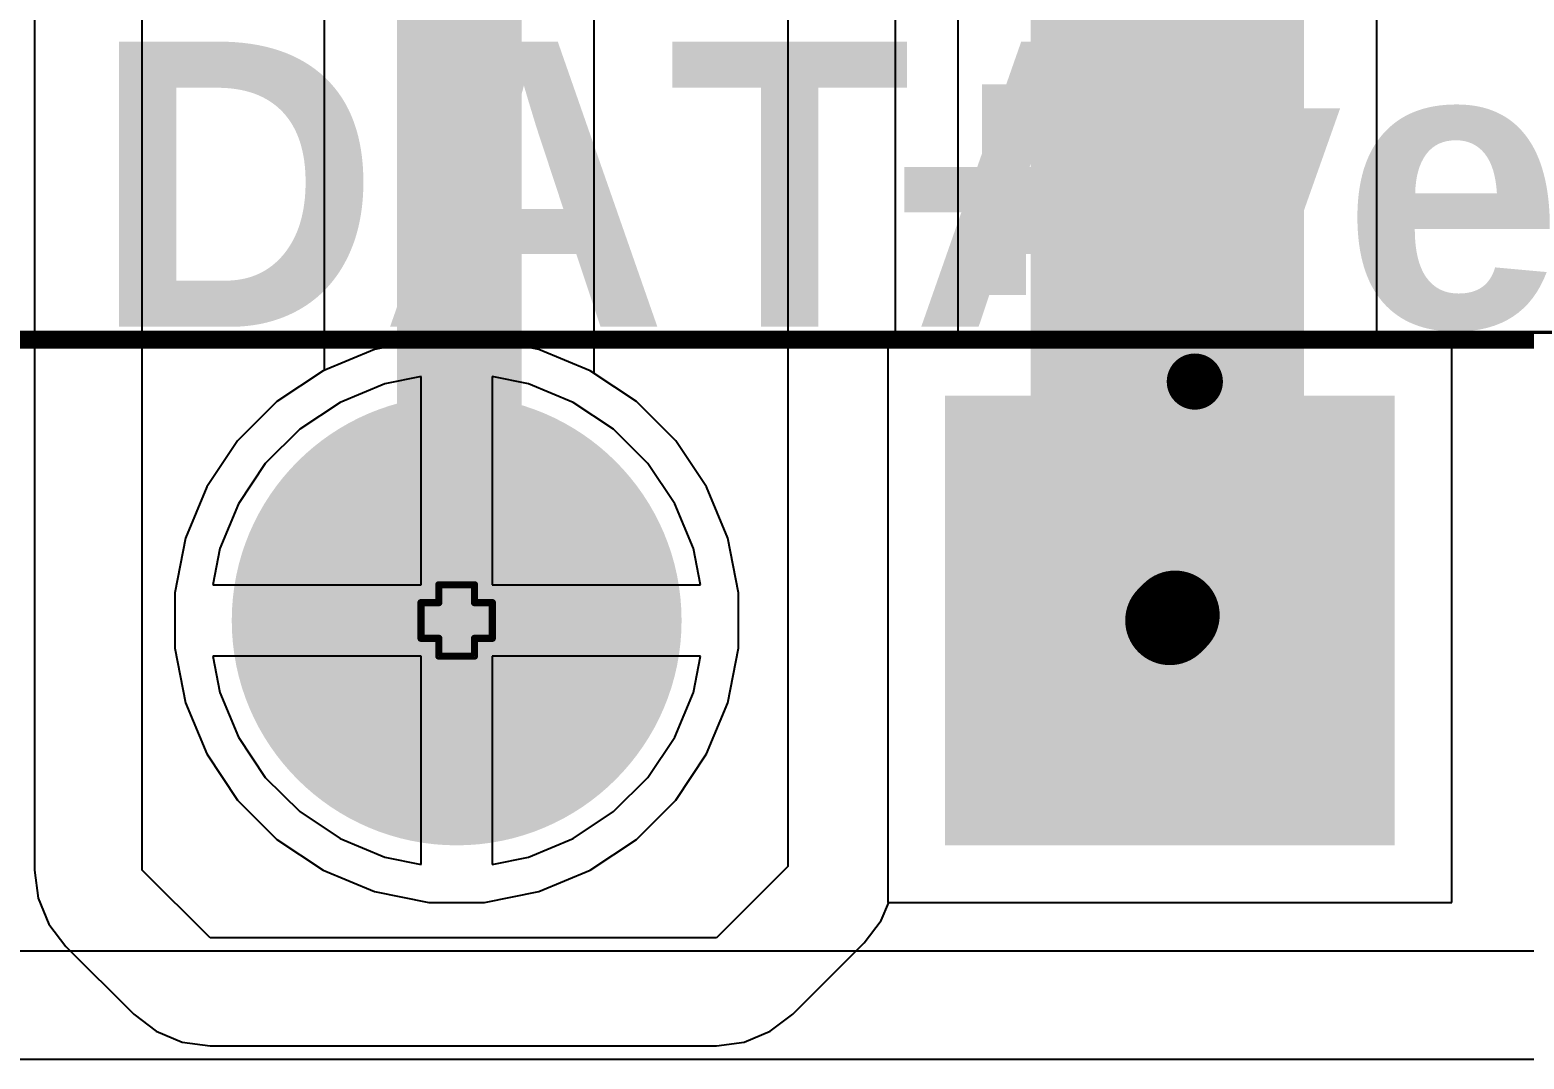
# Model space of a CAD drawing. Header units: inches. Extents: x -3 to 5437, y -3 to 5435.
# Drawn here: x 119.14 to 129.78, y 6.1 to 13.43 of the extents above; entities that cross this region are included whole.
import ezdxf

# ---------------------------------------------------------------- set-up
doc = ezdxf.new("R2010")
doc.units = ezdxf.units.IN
for name, color, linetype in [('Bottom Layer', 5, 'Continuous'), ('Bottom Solder', 6, 'Continuous'), ('Drill Drawing', 1, 'Continuous'), ('GND', 16, 'Continuous'), ('Multi-Layer', 9, 'Continuous'), ('Pad Holes', 156, 'Continuous'), ('PWR', 76, 'Continuous'), ('Top Layer', 1, 'Continuous'), ('Top Overlay', 2, 'Continuous'), ('Top Solder', 216, 'Continuous')]:
    doc.layers.add(name, color=color, linetype=linetype)
doc.styles.add('Arial_Bold', font='', dxfattribs={"height": 0.2})
doc.styles.get('Arial_Bold').set_extended_font_data('Arial', bold=True)

# ---------------------------------------------------------------- blocks, each defined once
blk = doc.blocks.new('TBP01R1_508_03BE_330')
at = {"layer": 'Bottom Layer'}
blk.add_hatch(color=5, dxfattribs=at).paths.add_polyline_path([(-4.04, 1.5), (-1.04, 1.5), (-1.04, -1.5), (-4.04, -1.5)])
h = blk.add_hatch(color=5, dxfattribs=at)
edge = h.paths.add_edge_path()
edge.add_arc((2.54, 0), 1.5, 0, 360)
at = {"layer": 'Bottom Solder'}
blk.add_hatch(color=6, dxfattribs=at).paths.add_polyline_path([(-4.142, 1.602), (-0.938, 1.602), (-0.938, -1.602), (-4.142, -1.602)])
h = blk.add_hatch(color=6, dxfattribs=at)
edge = h.paths.add_edge_path()
edge.add_arc((2.54, 0), 1.602, 0, 360)
at = {"layer": 'GND'}
blk.add_hatch(color=16, dxfattribs=at).paths.add_polyline_path([(-4.04, 1.5), (-1.04, 1.5), (-1.04, -1.5), (-4.04, -1.5)])
h = blk.add_hatch(color=16, dxfattribs=at)
edge = h.paths.add_edge_path()
edge.add_arc((2.54, 0), 1.5, 0, 360)
at = {"layer": 'Multi-Layer'}
blk.add_hatch(color=9, dxfattribs=at).paths.add_polyline_path([(-4.04, 1.5), (-1.04, 1.5), (-1.04, -1.5), (-4.04, -1.5)])
h = blk.add_hatch(color=9, dxfattribs=at)
edge = h.paths.add_edge_path()
edge.add_arc((2.54, 0), 1.5, 0, 360)
at = {"layer": 'Pad Holes'}
h = blk.add_hatch(color=7, dxfattribs=at)
edge = h.paths.add_edge_path()
edge.add_arc((-2.54, 0), 0.85, 0, 360)
h = blk.add_hatch(color=7, dxfattribs=at)
edge = h.paths.add_edge_path()
edge.add_arc((2.54, 0), 0.85, 0, 360)
at = {"layer": 'PWR'}
blk.add_hatch(color=76, dxfattribs=at).paths.add_polyline_path([(-4.04, 1.5), (-1.04, 1.5), (-1.04, -1.5), (-4.04, -1.5)])
h = blk.add_hatch(color=76, dxfattribs=at)
edge = h.paths.add_edge_path()
edge.add_arc((2.54, 0), 1.5, 0, 360)
at = {"layer": 'Top Layer'}
blk.add_hatch(color=1, dxfattribs=at).paths.add_polyline_path([(-4.04, 1.5), (-1.04, 1.5), (-1.04, -1.5), (-4.04, -1.5)])
h = blk.add_hatch(color=1, dxfattribs=at)
edge = h.paths.add_edge_path()
edge.add_arc((2.54, 0), 1.5, 0, 360)
at = {"layer": 'Top Solder'}
blk.add_hatch(color=216, dxfattribs=at).paths.add_polyline_path([(-4.142, 1.602), (-0.938, 1.602), (-0.938, -1.602), (-4.142, -1.602)])
h = blk.add_hatch(color=216, dxfattribs=at)
edge = h.paths.add_edge_path()
edge.add_arc((2.54, 0), 1.602, 0, 360)
at = {"layer": 'Top Overlay'}
for points in [[(-2.618, -1.702, 0.2, 0.2, 1), (-2.818, -1.702, 0.2, 0.2, 1)], [(-2.868, -1.702, 0.1, 0.1, 1), (-2.768, -1.702, 0.1, 0.1, 1)], [(-2.668, -1.702, 0.1, 0.1, 1), (-2.568, -1.702, 0.1, 0.1, 1)]]:
    blk.add_lwpolyline(points, format="xyseb", close=True, dxfattribs=at)
blk.add_lwpolyline([(10.96, -2, 0.127, 0.127, 0), (-5.88, -2, 0.127, 0.127, 0)], format="xyseb", dxfattribs=at)

msp = doc.modelspace()

# ---------------------------------------------------------------- hatches: boundary and pattern name
at = {"layer": 'Top Layer'}
for points in [[(126.266, 8.449), (128.214, 8.449), (128.214, 20.333), (126.266, 20.333)], [(121.752, 9.221), (122.641, 9.221), (122.641, 15.215), (121.752, 15.215)]]:
    msp.add_hatch(color=1, dxfattribs=at).paths.add_polyline_path(points)

# ---------------------------------------------------------------- linework, layer by layer
at = {"layer": 'Bottom Layer'}
for p, q in [((124.536, 17.569), (124.536, 7.468)), ((125.305, 11.229), (125.305, 17.569)), ((119.17, 13.741), (119.17, 7.442)), ((119.939, 7.442), (119.939, 13.741)), ((129.266, 11.229), (125.305, 11.229)), ((129.266, 7.213), (129.266, 11.229)), ((121.666, 10.908), (121.347, 10.775)), ((121.924, 10.959), (121.666, 10.908)), ((121.924, 9.475), (121.924, 10.959)), ((122.689, 10.908), (122.432, 10.959)), ((122.432, 10.959), (122.432, 9.475)), ((123.009, 10.775), (122.689, 10.908)), ((121.347, 10.775), (121.06, 10.583)), ((123.296, 10.583), (123.009, 10.775)), ((121.06, 10.583), (120.815, 10.339)), ((123.54, 10.339), (123.296, 10.583)), ((120.815, 10.339), (120.623, 10.052)), ((123.732, 10.052), (123.54, 10.339)), ((120.623, 10.052), (120.491, 9.733)), ((123.864, 9.733), (123.732, 10.052)), ((120.491, 9.733), (120.44, 9.475)), ((123.916, 9.475), (123.864, 9.733)), ((120.44, 9.475), (121.924, 9.475)), ((122.432, 9.475), (123.916, 9.475)), ((121.924, 8.967), (120.44, 8.967)), ((120.44, 8.967), (120.491, 8.709)), ((121.924, 7.483), (121.924, 8.967)), ((123.916, 8.967), (122.432, 8.967)), ((122.432, 8.967), (122.432, 7.483)), ((123.864, 8.709), (123.916, 8.967)), ((120.491, 8.709), (120.623, 8.39)), ((123.732, 8.39), (123.864, 8.709)), ((120.623, 8.39), (120.815, 8.103)), ((123.54, 8.103), (123.732, 8.39)), ((120.815, 8.103), (121.06, 7.859)), ((123.296, 7.859), (123.54, 8.103)), ((121.06, 7.859), (121.347, 7.667)), ((123.009, 7.667), (123.296, 7.859)), ((121.347, 7.667), (121.666, 7.534)), ((122.689, 7.534), (123.009, 7.667)), ((121.666, 7.534), (121.924, 7.483)), ((122.432, 7.483), (122.689, 7.534)), ((124.536, 7.468), (124.028, 6.96)), ((119.17, 7.442), (119.17, 7.442)), ((119.17, 7.442), (119.196, 7.243)), ((120.421, 6.96), (119.939, 7.442)), ((119.196, 7.243), (119.273, 7.058)), ((125.202, 7.083), (125.256, 7.213)), ((125.256, 7.213), (129.266, 7.213)), ((119.273, 7.058), (119.395, 6.899)), ((125.08, 6.924), (125.202, 7.083)), ((124.028, 6.96), (120.421, 6.96)), ((124.572, 6.416), (125.08, 6.924)), ((119.395, 6.899), (119.395, 6.899)), ((119.395, 6.899), (119.878, 6.416)), ((119.878, 6.416), (119.878, 6.416)), ((119.878, 6.416), (120.037, 6.294)), ((124.412, 6.294), (124.572, 6.416)), ((124.572, 6.416), (124.572, 6.416)), ((120.037, 6.294), (120.222, 6.217)), ((124.227, 6.217), (124.412, 6.294)), ((120.222, 6.217), (120.421, 6.191)), ((120.421, 6.191), (124.028, 6.191)), ((124.028, 6.191), (124.227, 6.217)), ((124.028, 6.191), (124.028, 6.191))]:
    msp.add_line(p, q, dxfattribs=at)
at = {"layer": 'Drill Drawing'}
for points in [[(122.051, 9.348, 0.0508, 0.0508, 0), (122.051, 9.475, 0.0508, 0.0508, 0)], [(122.051, 9.475, 0.0508, 0.0508, 0), (122.305, 9.475, 0.0508, 0.0508, 0)], [(122.305, 9.348, 0.0508, 0.0508, 0), (122.305, 9.475, 0.0508, 0.0508, 0)], [(127.131, 9.348, 0.0508, 0.0508, 0), (127.131, 9.475, 0.0508, 0.0508, 0)], [(127.131, 9.475, 0.0508, 0.0508, 0), (127.385, 9.475, 0.0508, 0.0508, 0)], [(127.385, 9.348, 0.0508, 0.0508, 0), (127.385, 9.475, 0.0508, 0.0508, 0)], [(121.924, 9.094, 0.0508, 0.0508, 0), (121.924, 9.348, 0.0508, 0.0508, 0)], [(121.924, 9.348, 0.0508, 0.0508, 0), (122.051, 9.348, 0.0508, 0.0508, 0)], [(122.305, 9.348, 0.0508, 0.0508, 0), (122.432, 9.348, 0.0508, 0.0508, 0)], [(122.432, 9.094, 0.0508, 0.0508, 0), (122.432, 9.348, 0.0508, 0.0508, 0)], [(127.004, 9.094, 0.0508, 0.0508, 0), (127.004, 9.348, 0.0508, 0.0508, 0)], [(127.004, 9.348, 0.0508, 0.0508, 0), (127.131, 9.348, 0.0508, 0.0508, 0)], [(127.385, 9.348, 0.0508, 0.0508, 0), (127.512, 9.348, 0.0508, 0.0508, 0)], [(127.512, 9.094, 0.0508, 0.0508, 0), (127.512, 9.348, 0.0508, 0.0508, 0)], [(121.924, 9.094, 0.0508, 0.0508, 0), (122.051, 9.094, 0.0508, 0.0508, 0)], [(122.051, 8.967, 0.0508, 0.0508, 0), (122.051, 9.094, 0.0508, 0.0508, 0)], [(122.305, 9.094, 0.0508, 0.0508, 0), (122.432, 9.094, 0.0508, 0.0508, 0)], [(122.305, 8.967, 0.0508, 0.0508, 0), (122.305, 9.094, 0.0508, 0.0508, 0)], [(127.004, 9.094, 0.0508, 0.0508, 0), (127.131, 9.094, 0.0508, 0.0508, 0)], [(127.131, 8.967, 0.0508, 0.0508, 0), (127.131, 9.094, 0.0508, 0.0508, 0)], [(127.385, 9.094, 0.0508, 0.0508, 0), (127.512, 9.094, 0.0508, 0.0508, 0)], [(127.385, 8.967, 0.0508, 0.0508, 0), (127.385, 9.094, 0.0508, 0.0508, 0)], [(122.051, 8.967, 0.0508, 0.0508, 0), (122.305, 8.967, 0.0508, 0.0508, 0)], [(127.131, 8.967, 0.0508, 0.0508, 0), (127.385, 8.967, 0.0508, 0.0508, 0)]]:
    msp.add_lwpolyline(points, format="xyseb", dxfattribs=at)
for points in [[(122.038, 9.475, 0.0254, 0.0254, 1), (122.064, 9.475, 0.0254, 0.0254, 1)], [(122.038, 9.475, 0.0254, 0.0254, 1), (122.064, 9.475, 0.0254, 0.0254, 1)], [(122.292, 9.475, 0.0254, 0.0254, 1), (122.318, 9.475, 0.0254, 0.0254, 1)], [(122.292, 9.475, 0.0254, 0.0254, 1), (122.318, 9.475, 0.0254, 0.0254, 1)], [(127.118, 9.475, 0.0254, 0.0254, 1), (127.144, 9.475, 0.0254, 0.0254, 1)], [(127.118, 9.475, 0.0254, 0.0254, 1), (127.144, 9.475, 0.0254, 0.0254, 1)], [(127.372, 9.475, 0.0254, 0.0254, 1), (127.398, 9.475, 0.0254, 0.0254, 1)], [(127.372, 9.475, 0.0254, 0.0254, 1), (127.398, 9.475, 0.0254, 0.0254, 1)], [(121.911, 9.348, 0.0254, 0.0254, 1), (121.937, 9.348, 0.0254, 0.0254, 1)], [(121.911, 9.348, 0.0254, 0.0254, 1), (121.937, 9.348, 0.0254, 0.0254, 1)], [(122.038, 9.348, 0.0254, 0.0254, 1), (122.064, 9.348, 0.0254, 0.0254, 1)], [(122.038, 9.348, 0.0254, 0.0254, 1), (122.064, 9.348, 0.0254, 0.0254, 1)], [(122.292, 9.348, 0.0254, 0.0254, 1), (122.318, 9.348, 0.0254, 0.0254, 1)], [(122.292, 9.348, 0.0254, 0.0254, 1), (122.318, 9.348, 0.0254, 0.0254, 1)], [(122.419, 9.348, 0.0254, 0.0254, 1), (122.445, 9.348, 0.0254, 0.0254, 1)], [(122.419, 9.348, 0.0254, 0.0254, 1), (122.445, 9.348, 0.0254, 0.0254, 1)], [(126.991, 9.348, 0.0254, 0.0254, 1), (127.017, 9.348, 0.0254, 0.0254, 1)], [(126.991, 9.348, 0.0254, 0.0254, 1), (127.017, 9.348, 0.0254, 0.0254, 1)], [(127.118, 9.348, 0.0254, 0.0254, 1), (127.144, 9.348, 0.0254, 0.0254, 1)], [(127.118, 9.348, 0.0254, 0.0254, 1), (127.144, 9.348, 0.0254, 0.0254, 1)], [(127.372, 9.348, 0.0254, 0.0254, 1), (127.398, 9.348, 0.0254, 0.0254, 1)], [(127.372, 9.348, 0.0254, 0.0254, 1), (127.398, 9.348, 0.0254, 0.0254, 1)], [(127.499, 9.348, 0.0254, 0.0254, 1), (127.525, 9.348, 0.0254, 0.0254, 1)], [(127.499, 9.348, 0.0254, 0.0254, 1), (127.525, 9.348, 0.0254, 0.0254, 1)], [(121.911, 9.094, 0.0254, 0.0254, 1), (121.937, 9.094, 0.0254, 0.0254, 1)], [(121.911, 9.094, 0.0254, 0.0254, 1), (121.937, 9.094, 0.0254, 0.0254, 1)], [(122.038, 9.094, 0.0254, 0.0254, 1), (122.064, 9.094, 0.0254, 0.0254, 1)], [(122.038, 9.094, 0.0254, 0.0254, 1), (122.064, 9.094, 0.0254, 0.0254, 1)], [(122.292, 9.094, 0.0254, 0.0254, 1), (122.318, 9.094, 0.0254, 0.0254, 1)], [(122.292, 9.094, 0.0254, 0.0254, 1), (122.318, 9.094, 0.0254, 0.0254, 1)], [(122.419, 9.094, 0.0254, 0.0254, 1), (122.445, 9.094, 0.0254, 0.0254, 1)], [(122.419, 9.094, 0.0254, 0.0254, 1), (122.445, 9.094, 0.0254, 0.0254, 1)], [(126.991, 9.094, 0.0254, 0.0254, 1), (127.017, 9.094, 0.0254, 0.0254, 1)], [(126.991, 9.094, 0.0254, 0.0254, 1), (127.017, 9.094, 0.0254, 0.0254, 1)], [(127.118, 9.094, 0.0254, 0.0254, 1), (127.144, 9.094, 0.0254, 0.0254, 1)], [(127.118, 9.094, 0.0254, 0.0254, 1), (127.144, 9.094, 0.0254, 0.0254, 1)], [(127.372, 9.094, 0.0254, 0.0254, 1), (127.398, 9.094, 0.0254, 0.0254, 1)], [(127.372, 9.094, 0.0254, 0.0254, 1), (127.398, 9.094, 0.0254, 0.0254, 1)], [(127.499, 9.094, 0.0254, 0.0254, 1), (127.525, 9.094, 0.0254, 0.0254, 1)], [(127.499, 9.094, 0.0254, 0.0254, 1), (127.525, 9.094, 0.0254, 0.0254, 1)], [(122.038, 8.967, 0.0254, 0.0254, 1), (122.064, 8.967, 0.0254, 0.0254, 1)], [(122.038, 8.967, 0.0254, 0.0254, 1), (122.064, 8.967, 0.0254, 0.0254, 1)], [(122.292, 8.967, 0.0254, 0.0254, 1), (122.318, 8.967, 0.0254, 0.0254, 1)], [(122.292, 8.967, 0.0254, 0.0254, 1), (122.318, 8.967, 0.0254, 0.0254, 1)], [(127.118, 8.967, 0.0254, 0.0254, 1), (127.144, 8.967, 0.0254, 0.0254, 1)], [(127.118, 8.967, 0.0254, 0.0254, 1), (127.144, 8.967, 0.0254, 0.0254, 1)], [(127.372, 8.967, 0.0254, 0.0254, 1), (127.398, 8.967, 0.0254, 0.0254, 1)], [(127.372, 8.967, 0.0254, 0.0254, 1), (127.398, 8.967, 0.0254, 0.0254, 1)]]:
    msp.add_lwpolyline(points, format="xyseb", close=True, dxfattribs=at)
at = {"layer": 'GND'}
for p, q in [((121.98, 11.229), (121.592, 11.152)), ((122.376, 11.229), (121.98, 11.229)), ((122.764, 11.152), (122.376, 11.229)), ((129.266, 11.229), (125.25, 11.229)), ((125.25, 11.229), (125.25, 7.213)), ((129.266, 7.213), (129.266, 11.229)), ((121.592, 11.152), (121.227, 11)), ((123.129, 11), (122.764, 11.152)), ((121.227, 11), (120.898, 10.781)), ((123.458, 10.781), (123.129, 11)), ((120.898, 10.781), (120.618, 10.501)), ((123.738, 10.501), (123.458, 10.781)), ((120.618, 10.501), (120.398, 10.172)), ((123.957, 10.172), (123.738, 10.501)), ((120.398, 10.172), (120.247, 9.807)), ((124.109, 9.807), (123.957, 10.172)), ((120.247, 9.807), (120.17, 9.419)), ((124.186, 9.419), (124.109, 9.807)), ((120.17, 9.419), (120.17, 9.023)), ((124.186, 9.023), (124.186, 9.419)), ((120.17, 9.023), (120.247, 8.635)), ((124.109, 8.635), (124.186, 9.023)), ((120.247, 8.635), (120.398, 8.27)), ((123.957, 8.27), (124.109, 8.635)), ((120.398, 8.27), (120.618, 7.941)), ((123.738, 7.941), (123.957, 8.27)), ((120.618, 7.941), (120.898, 7.661)), ((123.458, 7.661), (123.738, 7.941)), ((120.898, 7.661), (121.227, 7.442)), ((123.129, 7.442), (123.458, 7.661)), ((121.227, 7.442), (121.592, 7.29)), ((122.764, 7.29), (123.129, 7.442)), ((121.592, 7.29), (121.98, 7.213)), ((122.376, 7.213), (122.764, 7.29)), ((121.98, 7.213), (122.376, 7.213)), ((125.25, 7.213), (129.266, 7.213))]:
    msp.add_line(p, q, dxfattribs=at)
at = {"layer": 'PWR'}
for p, q in [((121.98, 11.229), (121.592, 11.152)), ((122.376, 11.229), (121.98, 11.229)), ((122.764, 11.152), (122.376, 11.229)), ((129.266, 11.229), (125.25, 11.229)), ((125.25, 11.229), (125.25, 7.213)), ((129.266, 7.213), (129.266, 11.229)), ((121.592, 11.152), (121.227, 11)), ((123.129, 11), (122.764, 11.152)), ((121.227, 11), (120.898, 10.781)), ((123.458, 10.781), (123.129, 11)), ((120.898, 10.781), (120.618, 10.501)), ((123.738, 10.501), (123.458, 10.781)), ((120.618, 10.501), (120.398, 10.172)), ((123.957, 10.172), (123.738, 10.501)), ((120.398, 10.172), (120.247, 9.807)), ((124.109, 9.807), (123.957, 10.172)), ((120.247, 9.807), (120.17, 9.419)), ((124.186, 9.419), (124.109, 9.807)), ((120.17, 9.419), (120.17, 9.023)), ((124.186, 9.023), (124.186, 9.419)), ((120.17, 9.023), (120.247, 8.635)), ((124.109, 8.635), (124.186, 9.023)), ((120.247, 8.635), (120.398, 8.27)), ((123.957, 8.27), (124.109, 8.635)), ((120.398, 8.27), (120.618, 7.941)), ((123.738, 7.941), (123.957, 8.27)), ((120.618, 7.941), (120.898, 7.661)), ((123.458, 7.661), (123.738, 7.941)), ((120.898, 7.661), (121.227, 7.442)), ((123.129, 7.442), (123.458, 7.661)), ((121.227, 7.442), (121.592, 7.29)), ((122.764, 7.29), (123.129, 7.442)), ((121.592, 7.29), (121.98, 7.213)), ((122.376, 7.213), (122.764, 7.29)), ((121.98, 7.213), (122.376, 7.213)), ((125.25, 7.213), (129.266, 7.213)), ((190.906, 6.865), (115.145, 6.865)), ((114.827, 6.096), (191.224, 6.096))]:
    msp.add_line(p, q, dxfattribs=at)
at = {"layer": 'Top Layer'}
for p, q in [((128.732, 11.229), (128.732, 20.333)), ((125.748, 19.048), (125.748, 11.229)), ((121.234, 15.215), (121.234, 11.003)), ((123.158, 10.981), (123.158, 15.215)), ((125.748, 11.229), (125.25, 11.229)), ((125.25, 11.229), (125.25, 7.213)), ((129.266, 11.229), (128.732, 11.229)), ((129.266, 7.213), (129.266, 11.229)), ((121.227, 11), (120.898, 10.781)), ((121.234, 11.003), (121.227, 11)), ((123.458, 10.781), (123.158, 10.981)), ((120.898, 10.781), (120.618, 10.501)), ((123.738, 10.501), (123.458, 10.781)), ((120.618, 10.501), (120.398, 10.172)), ((123.957, 10.172), (123.738, 10.501)), ((120.398, 10.172), (120.247, 9.807)), ((124.109, 9.807), (123.957, 10.172)), ((120.247, 9.807), (120.17, 9.419)), ((124.186, 9.419), (124.109, 9.807)), ((120.17, 9.419), (120.17, 9.023)), ((124.186, 9.023), (124.186, 9.419)), ((120.17, 9.023), (120.247, 8.635)), ((124.109, 8.635), (124.186, 9.023)), ((120.247, 8.635), (120.398, 8.27)), ((123.957, 8.27), (124.109, 8.635)), ((120.398, 8.27), (120.618, 7.941)), ((123.738, 7.941), (123.957, 8.27)), ((120.618, 7.941), (120.898, 7.661)), ((123.458, 7.661), (123.738, 7.941)), ((120.898, 7.661), (121.227, 7.442)), ((123.129, 7.442), (123.458, 7.661)), ((121.227, 7.442), (121.592, 7.29)), ((122.764, 7.29), (123.129, 7.442)), ((121.592, 7.29), (121.98, 7.213)), ((122.376, 7.213), (122.764, 7.29)), ((121.98, 7.213), (122.376, 7.213)), ((125.25, 7.213), (129.266, 7.213))]:
    msp.add_line(p, q, dxfattribs=at)
msp.add_lwpolyline([(127.258, 9.221, 0.635, 0.635, 0), (127.296, 9.259, 0.635, 0.635, 0)], format="xyseb", dxfattribs=at)
for points in [[(127.099, 9.221, 0.318, 0.318, 1), (127.417, 9.221, 0.318, 0.318, 1)], [(127.137, 9.259, 0.318, 0.318, 1), (127.454, 9.259, 0.318, 0.318, 1)]]:
    msp.add_lwpolyline(points, format="xyseb", close=True, dxfattribs=at)

# ---------------------------------------------------------------- block references
at = {"rotation": 180}
msp.add_blockref('TBP01R1_508_03BE_330', (124.718, 9.221), dxfattribs=at)

# ---------------------------------------------------------------- texts
at = {"layer": 'Top Overlay', "style": 'Arial_Bold'}
for s, p in [('DATA', (119.583, 11.313)), ('+ve', (125.247, 11.308))]:
    msp.add_text(s, height=2.032, rotation=360, dxfattribs=at).set_placement(p)

doc.saveas('drawing.dxf')
